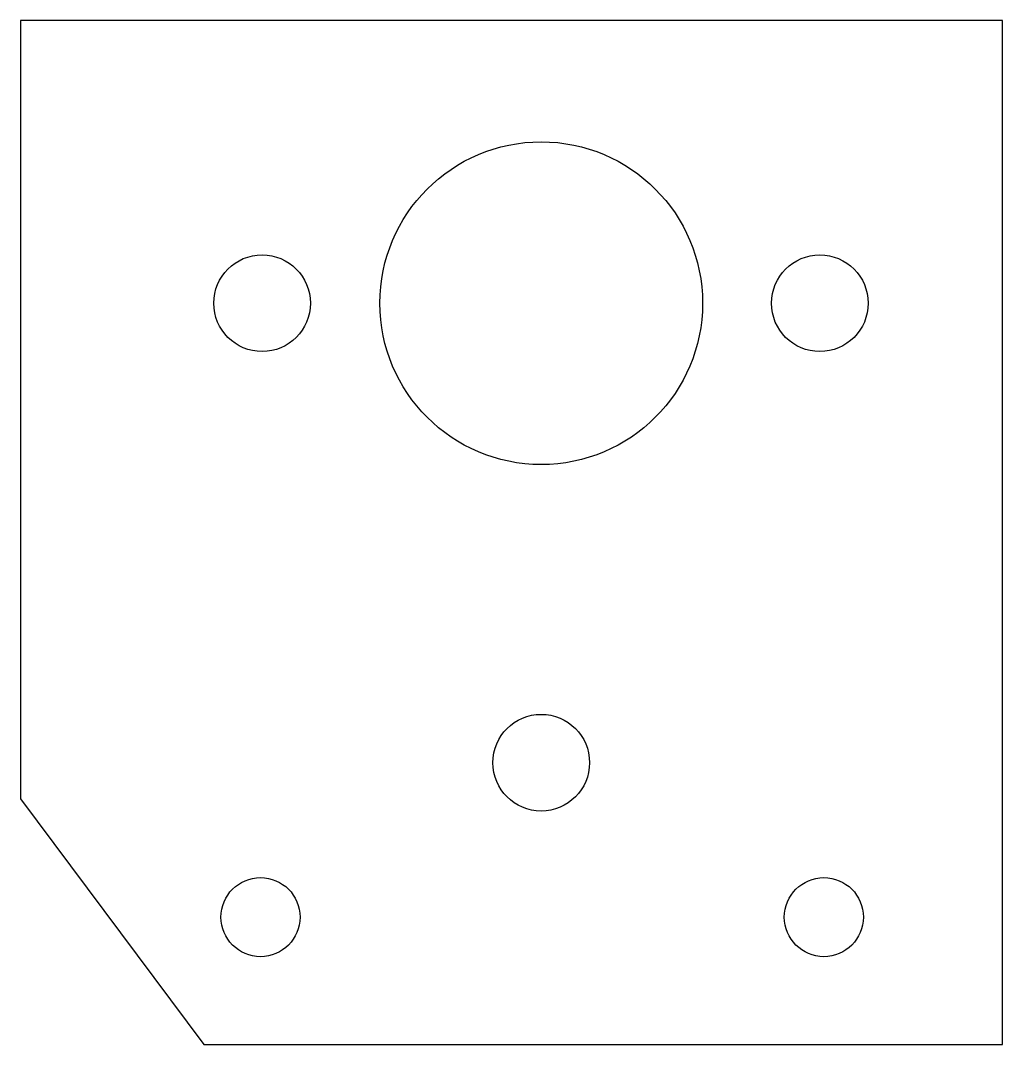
# Model space of a CAD drawing. Header units: millimetres. Extents: x 0 to 61, y 0 to 63.5.
import ezdxf

# ---------------------------------------------------------------- set-up
doc = ezdxf.new("R2010")
doc.units = ezdxf.units.MM
doc.layers.add('CAD', color=7, linetype='Continuous')

msp = doc.modelspace()

# ---------------------------------------------------------------- linework, layer by layer
at = {"layer": 'CAD', "linetype": 'Continuous'}
for p, q in [((60.96, 63.55), (0, 63.55)), ((0, 63.55), (0, 15.25)), ((60.96, 0), (60.96, 63.55)), ((0, 15.25), (11.39, 0)), ((11.39, 0), (60.96, 0))]:
    msp.add_line(p, q, dxfattribs=at)
for centre, radius in [((32.325, 46.005), 10.015), ((15, 46.005), 3), ((49.62, 46.005), 3), ((32.325, 17.49), 3), ((14.9, 7.905), 2.455), ((49.87, 7.905), 2.455)]:
    msp.add_circle(centre, radius, dxfattribs=at)

doc.saveas('drawing.dxf')
